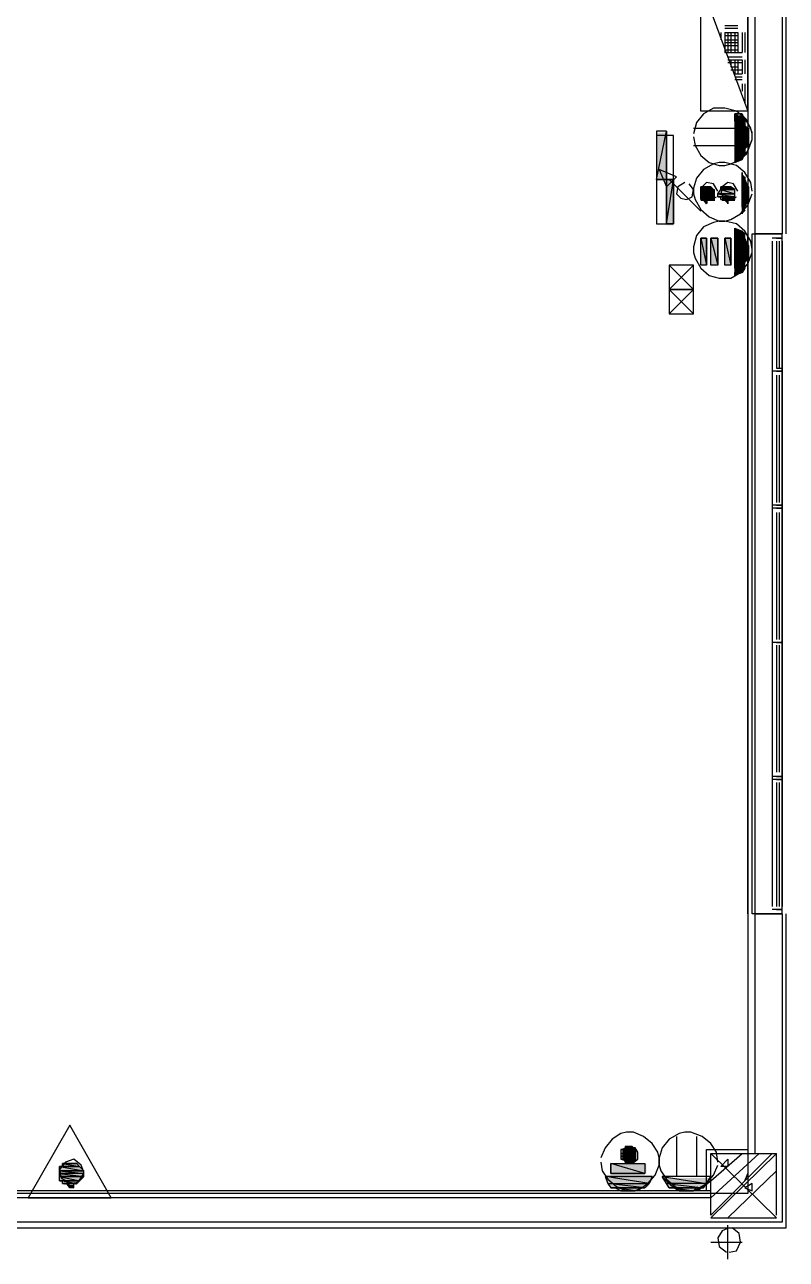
# Model space of a CAD drawing. Header units: millimetres. Extents: x 5 to 415, y 48 to 251.
# Drawn here: x 385.05 to 394.46, y 70.87 to 86.12 of the extents above; entities that cross this region are included whole.
import ezdxf

# ---------------------------------------------------------------- set-up
doc = ezdxf.new("R2010")
doc.units = ezdxf.units.MM
doc.layers.add('H', color=7, linetype='Continuous')
doc.layers.add('P', color=7, linetype='Continuous')

msp = doc.modelspace()

# ---------------------------------------------------------------- hatches: boundary and pattern name
at = {"layer": 'H', "linetype": 'Continuous'}
for points in [[(393.947, 84.931), (393.823, 85.002), (393.912, 85.002), (393.947, 84.931)], [(393.823, 84.931), (393.823, 85.002), (393.947, 84.931), (393.823, 84.931)], [(392.853, 84.208), (392.853, 84.79), (392.977, 84.79), (392.977, 84.208), (392.853, 84.208)], [(393.823, 84.878), (393.823, 84.931), (393.947, 84.931), (393.947, 84.878), (393.823, 84.878)], [(393.823, 84.843), (393.823, 84.878), (393.947, 84.878), (394, 84.843), (393.823, 84.843)], [(393.823, 84.755), (393.823, 84.843), (394, 84.843), (394, 84.755), (393.823, 84.755)], [(393.823, 84.702), (393.823, 84.755), (394, 84.755), (394, 84.702), (393.823, 84.702)], [(393.823, 84.631), (393.823, 84.702), (394, 84.702), (394, 84.631), (393.823, 84.631)], [(393.823, 84.578), (393.823, 84.631), (394, 84.631), (393.947, 84.578), (393.823, 84.578)], [(393.823, 84.543), (393.823, 84.578), (393.947, 84.578), (393.947, 84.543), (393.823, 84.543)], [(393.823, 84.455), (393.823, 84.543), (393.947, 84.543), (393.912, 84.455), (393.823, 84.455)], [(393.823, 84.42), (393.823, 84.455), (393.912, 84.455), (393.823, 84.42)], [(392.977, 83.644), (392.977, 84.208), (393.065, 84.208), (393.065, 83.644), (392.977, 83.644)], [(393.912, 84.243), (393.912, 84.279), (393.947, 84.243), (393.912, 84.243)], [(393.912, 84.208), (393.912, 84.243), (393.947, 84.243), (393.947, 84.208), (393.912, 84.208)], [(393.912, 84.12), (393.912, 84.208), (393.947, 84.208), (394, 84.12), (393.912, 84.12)], [(393.4, 84.085), (393.4, 84.12), (393.524, 84.12), (393.577, 84.085), (393.4, 84.085)], [(393.4, 84.032), (393.4, 84.085), (393.577, 84.085), (393.577, 84.032), (393.4, 84.032)], [(393.4, 83.996), (393.4, 84.032), (393.577, 84.032), (393.577, 83.996), (393.4, 83.996)], [(393.612, 84.032), (393.665, 84.085), (393.823, 84.085), (393.823, 84.032), (393.612, 84.032)], [(393.612, 83.996), (393.612, 84.032), (393.823, 84.032), (393.823, 83.996), (393.612, 83.996)], [(393.665, 84.085), (393.665, 84.12), (393.788, 84.12), (393.823, 84.085), (393.665, 84.085)], [(393.912, 84.085), (393.912, 84.12), (394, 84.12), (394, 84.085), (393.912, 84.085)], [(393.912, 83.996), (393.912, 84.085), (394, 84.085), (394, 83.996), (393.912, 83.996)], [(393.4, 83.943), (393.4, 83.996), (393.577, 83.996), (393.577, 83.943), (393.4, 83.943)], [(393.488, 83.908), (393.453, 83.943), (393.488, 83.943), (393.488, 83.908)], [(393.665, 83.943), (393.665, 83.996), (393.823, 83.996), (393.823, 83.943), (393.665, 83.943)], [(393.735, 83.908), (393.7, 83.943), (393.735, 83.943), (393.735, 83.908)], [(393.912, 83.943), (393.912, 83.996), (394, 83.996), (394, 83.943), (393.912, 83.943)], [(393.912, 83.873), (393.912, 83.943), (394, 83.943), (393.947, 83.873), (393.912, 83.873)], [(393.912, 83.785), (393.912, 83.873), (393.947, 83.82), (393.912, 83.785)], [(393.947, 83.82), (393.912, 83.873), (393.947, 83.873), (393.947, 83.82)], [(393.823, 83.573), (393.823, 83.608), (393.912, 83.573), (393.823, 83.573)], [(393.823, 83.52), (393.823, 83.573), (393.912, 83.573), (393.947, 83.52), (393.823, 83.52)], [(393.4, 83.15), (393.4, 83.485), (393.488, 83.485), (393.488, 83.15), (393.4, 83.15)], [(393.524, 83.15), (393.524, 83.485), (393.612, 83.485), (393.612, 83.15), (393.524, 83.15)], [(393.7, 83.15), (393.7, 83.485), (393.788, 83.485), (393.788, 83.15), (393.7, 83.15)], [(393.823, 83.485), (393.823, 83.52), (393.947, 83.52), (393.947, 83.485), (393.823, 83.485)], [(393.823, 83.397), (393.823, 83.485), (393.947, 83.485), (394, 83.397), (393.823, 83.397)], [(393.823, 83.361), (393.823, 83.397), (394, 83.397), (394, 83.361), (393.823, 83.361)], [(393.823, 83.273), (393.823, 83.361), (394, 83.361), (394, 83.273), (393.823, 83.273)], [(393.823, 83.22), (393.823, 83.273), (394, 83.273), (394, 83.22), (393.823, 83.22)], [(393.823, 83.185), (393.823, 83.22), (394, 83.22), (393.947, 83.185), (393.823, 83.185)], [(393.823, 83.097), (393.823, 83.185), (393.947, 83.185), (393.947, 83.097), (393.823, 83.097)], [(393.823, 83.026), (393.823, 83.097), (393.912, 83.062), (393.823, 83.026)], [(393.912, 83.062), (393.823, 83.097), (393.947, 83.097), (393.912, 83.062)], [(392.43, 72.178), (392.43, 72.231), (392.606, 72.231), (392.606, 72.178), (392.43, 72.178)], [(392.43, 72.143), (392.43, 72.178), (392.606, 72.178), (392.606, 72.143), (392.43, 72.143)], [(392.43, 72.09), (392.43, 72.143), (392.606, 72.143), (392.606, 72.09), (392.43, 72.09)], [(392.465, 72.231), (392.465, 72.267), (392.553, 72.267), (392.606, 72.231), (392.465, 72.231)], [(385.48, 71.967), (385.48, 72.002), (385.745, 72.002), (385.78, 71.967), (385.48, 71.967)], [(385.533, 72.002), (385.533, 72.055), (385.692, 72.055), (385.745, 72.002), (385.533, 72.002)], [(392.307, 71.931), (392.307, 72.055), (392.73, 72.055), (392.73, 71.931), (392.307, 71.931)], [(392.465, 72.055), (392.465, 72.09), (392.606, 72.09), (392.553, 72.055), (392.465, 72.055)], [(385.48, 71.931), (385.48, 71.967), (385.78, 71.967), (385.78, 71.931), (385.48, 71.931)], [(385.48, 71.878), (385.48, 71.931), (385.78, 71.931), (385.78, 71.878), (385.48, 71.878)], [(385.48, 71.843), (385.48, 71.878), (385.78, 71.878), (385.745, 71.843), (385.48, 71.843)], [(385.533, 71.79), (385.533, 71.843), (385.745, 71.843), (385.692, 71.79), (385.533, 71.79)], [(392.254, 71.79), (392.218, 71.878), (392.818, 71.878), (392.765, 71.79), (392.254, 71.79)], [(392.977, 71.79), (392.942, 71.878), (393.524, 71.878), (393.488, 71.79), (392.977, 71.79)], [(385.621, 71.755), (385.568, 71.79), (385.657, 71.79), (385.657, 71.755), (385.621, 71.755)], [(392.307, 71.755), (392.254, 71.79), (392.765, 71.79), (392.73, 71.755), (392.307, 71.755)], [(392.43, 71.72), (392.342, 71.755), (392.677, 71.755), (392.606, 71.72), (392.43, 71.72)], [(393.03, 71.755), (392.977, 71.79), (393.488, 71.79), (393.453, 71.755), (393.03, 71.755)], [(393.153, 71.72), (393.065, 71.755), (393.365, 71.755), (393.312, 71.72), (393.153, 71.72)]]:
    msp.add_hatch(color=256, dxfattribs=at).paths.add_polyline_path(points)

# ---------------------------------------------------------------- linework, layer by layer
at = {"layer": 'P'}
for points in [[(393.982, 109.485), (393.982, 71.684)], [(394.406, 101.477), (394.406, 83.538)], [(394.458, 83.538), (394.458, 101.477)], [(393.4, 85.055), (393.4, 86.625)], [(393.4, 86.625), (393.982, 85.055)], [(393.982, 86.66), (393.982, 83.538)], [(393.982, 85.055), (393.982, 86.625)], [(394.07, 86.66), (394.07, 83.538)], [(393.647, 86.025), (393.647, 85.937)], [(393.647, 86.025), (393.647, 85.937)], [(393.647, 86.025), (393.647, 85.937)], [(393.7, 86.113), (393.771, 86.113)], [(393.7, 86.113), (393.771, 86.113)], [(393.7, 86.113), (393.771, 86.113)], [(393.7, 86.078), (393.771, 86.078)], [(393.7, 86.078), (393.771, 86.078)], [(393.7, 86.078), (393.771, 86.078)], [(393.7, 86.078), (393.771, 86.078)], [(393.7, 86.025), (393.7, 85.937)], [(393.7, 86.025), (393.7, 85.937)], [(393.7, 86.025), (393.7, 85.937)], [(393.7, 86.025), (393.7, 85.937)], [(393.7, 86.025), (393.771, 86.025)], [(393.7, 86.025), (393.771, 86.025)], [(393.7, 86.025), (393.771, 86.025)], [(393.7, 86.025), (393.771, 86.025)], [(393.735, 86.025), (393.735, 85.937)], [(393.735, 86.025), (393.735, 85.937)], [(393.735, 86.025), (393.735, 85.937)], [(393.735, 86.025), (393.735, 85.937)], [(393.771, 86.113), (393.859, 86.113)], [(393.771, 86.113), (393.859, 86.113)], [(393.771, 86.113), (393.859, 86.113)], [(393.771, 86.078), (393.859, 86.078)], [(393.771, 86.078), (393.859, 86.078)], [(393.771, 86.078), (393.859, 86.078)], [(393.771, 86.078), (393.859, 86.078)], [(393.771, 86.025), (393.771, 85.937)], [(393.771, 86.025), (393.771, 85.937)], [(393.771, 86.025), (393.771, 85.937)], [(393.771, 86.025), (393.771, 85.937)], [(393.771, 86.025), (393.859, 86.025)], [(393.771, 86.025), (393.859, 86.025)], [(393.771, 86.025), (393.859, 86.025)], [(393.771, 86.025), (393.859, 86.025)], [(393.823, 86.025), (393.823, 85.937)], [(393.823, 86.025), (393.823, 85.937)], [(393.823, 86.025), (393.823, 85.937)], [(393.823, 86.025), (393.823, 85.937)], [(393.859, 86.025), (393.859, 85.937)], [(393.859, 86.025), (393.859, 85.937)], [(393.859, 86.025), (393.859, 85.937)], [(393.859, 86.025), (393.859, 85.937)], [(393.912, 86.025), (393.912, 85.937)], [(393.912, 86.025), (393.912, 85.937)], [(393.912, 86.025), (393.912, 85.937)], [(393.947, 86.025), (393.947, 85.937)], [(393.947, 86.025), (393.947, 85.937)], [(393.947, 86.025), (393.947, 85.937)], [(393.947, 86.025), (393.947, 85.937)], [(393.982, 86.025), (393.982, 85.937)], [(393.982, 86.025), (393.982, 85.937)], [(393.982, 86.025), (393.982, 85.937)], [(393.7, 85.99), (393.771, 85.99)], [(393.7, 85.99), (393.771, 85.99)], [(393.7, 85.99), (393.771, 85.99)], [(393.7, 85.99), (393.771, 85.99)], [(393.7, 85.937), (393.7, 85.866)], [(393.7, 85.937), (393.7, 85.866)], [(393.7, 85.937), (393.7, 85.866)], [(393.7, 85.937), (393.7, 85.866)], [(393.7, 85.937), (393.771, 85.937)], [(393.7, 85.937), (393.771, 85.937)], [(393.7, 85.937), (393.771, 85.937)], [(393.7, 85.937), (393.771, 85.937)], [(393.7, 85.901), (393.771, 85.901)], [(393.7, 85.901), (393.771, 85.901)], [(393.7, 85.901), (393.771, 85.901)], [(393.7, 85.901), (393.771, 85.901)], [(393.7, 85.866), (393.7, 85.778)], [(393.7, 85.866), (393.771, 85.866)], [(393.7, 85.866), (393.771, 85.866)], [(393.7, 85.866), (393.771, 85.866)], [(393.7, 85.866), (393.771, 85.866)], [(393.735, 85.937), (393.735, 85.866)], [(393.735, 85.937), (393.735, 85.866)], [(393.735, 85.937), (393.735, 85.866)], [(393.735, 85.937), (393.735, 85.866)], [(393.735, 85.866), (393.735, 85.778)], [(393.735, 85.866), (393.735, 85.778)], [(393.735, 85.866), (393.735, 85.778)], [(393.735, 85.866), (393.735, 85.778)], [(393.771, 85.99), (393.859, 85.99)], [(393.771, 85.99), (393.859, 85.99)], [(393.771, 85.99), (393.859, 85.99)], [(393.771, 85.99), (393.859, 85.99)], [(393.771, 85.937), (393.771, 85.866)], [(393.771, 85.937), (393.771, 85.866)], [(393.771, 85.937), (393.771, 85.866)], [(393.771, 85.937), (393.771, 85.866)], [(393.771, 85.937), (393.859, 85.937)], [(393.771, 85.937), (393.859, 85.937)], [(393.771, 85.937), (393.859, 85.937)], [(393.771, 85.937), (393.859, 85.937)], [(393.771, 85.901), (393.859, 85.901)], [(393.771, 85.901), (393.859, 85.901)], [(393.771, 85.901), (393.859, 85.901)], [(393.771, 85.901), (393.859, 85.901)], [(393.771, 85.866), (393.771, 85.778)], [(393.771, 85.866), (393.771, 85.778)], [(393.771, 85.866), (393.771, 85.778)], [(393.771, 85.866), (393.771, 85.778)], [(393.771, 85.866), (393.859, 85.866)], [(393.771, 85.866), (393.859, 85.866)], [(393.771, 85.866), (393.859, 85.866)], [(393.771, 85.866), (393.859, 85.866)], [(393.823, 85.937), (393.823, 85.866)], [(393.823, 85.937), (393.823, 85.866)], [(393.823, 85.937), (393.823, 85.866)], [(393.823, 85.937), (393.823, 85.866)], [(393.823, 85.866), (393.823, 85.778)], [(393.823, 85.866), (393.823, 85.778)], [(393.823, 85.866), (393.823, 85.778)], [(393.823, 85.866), (393.823, 85.778)], [(393.859, 85.937), (393.859, 85.866)], [(393.859, 85.937), (393.859, 85.866)], [(393.859, 85.937), (393.859, 85.866)], [(393.859, 85.937), (393.859, 85.866)], [(393.859, 85.866), (393.859, 85.778)], [(393.859, 85.866), (393.859, 85.778)], [(393.859, 85.866), (393.859, 85.778)], [(393.859, 85.866), (393.859, 85.778)], [(393.912, 85.937), (393.912, 85.866)], [(393.912, 85.937), (393.912, 85.866)], [(393.912, 85.937), (393.912, 85.866)], [(393.912, 85.866), (393.912, 85.778)], [(393.912, 85.866), (393.912, 85.778)], [(393.912, 85.866), (393.912, 85.778)], [(393.947, 85.937), (393.947, 85.866)], [(393.947, 85.937), (393.947, 85.866)], [(393.947, 85.937), (393.947, 85.866)], [(393.947, 85.937), (393.947, 85.866)], [(393.947, 85.866), (393.947, 85.778)], [(393.947, 85.866), (393.947, 85.778)], [(393.947, 85.866), (393.947, 85.778)], [(393.947, 85.866), (393.947, 85.778)], [(393.982, 85.937), (393.982, 85.866)], [(393.982, 85.937), (393.982, 85.866)], [(393.982, 85.937), (393.982, 85.866)], [(393.982, 85.866), (393.982, 85.778)], [(393.982, 85.866), (393.982, 85.778)], [(393.982, 85.866), (393.982, 85.778)], [(393.7, 85.813), (393.771, 85.813)], [(393.7, 85.813), (393.771, 85.813)], [(393.7, 85.813), (393.771, 85.813)], [(393.7, 85.813), (393.771, 85.813)], [(393.7, 85.778), (393.771, 85.778)], [(393.7, 85.778), (393.771, 85.778)], [(393.735, 85.778), (393.823, 85.778)], [(393.735, 85.725), (393.823, 85.725)], [(393.735, 85.725), (393.823, 85.725)], [(393.735, 85.725), (393.823, 85.725)], [(393.735, 85.725), (393.823, 85.725)], [(393.771, 85.813), (393.859, 85.813)], [(393.771, 85.813), (393.859, 85.813)], [(393.771, 85.813), (393.859, 85.813)], [(393.771, 85.813), (393.859, 85.813)], [(393.771, 85.778), (393.859, 85.778)], [(393.771, 85.778), (393.859, 85.778)], [(393.823, 85.778), (393.912, 85.778)], [(393.823, 85.725), (393.912, 85.725)], [(393.823, 85.725), (393.912, 85.725)], [(393.823, 85.725), (393.912, 85.725)], [(393.823, 85.725), (393.912, 85.725)], [(393.735, 85.69), (393.823, 85.69)], [(393.735, 85.69), (393.823, 85.69)], [(393.735, 85.69), (393.823, 85.69)], [(393.735, 85.69), (393.823, 85.69)], [(393.735, 85.654), (393.823, 85.654)], [(393.771, 85.69), (393.771, 85.602)], [(393.771, 85.69), (393.771, 85.602)], [(393.771, 85.69), (393.771, 85.602)], [(393.771, 85.654), (393.859, 85.654)], [(393.771, 85.654), (393.859, 85.654)], [(393.771, 85.654), (393.859, 85.654)], [(393.771, 85.602), (393.859, 85.602)], [(393.771, 85.602), (393.859, 85.602)], [(393.771, 85.602), (393.859, 85.602)], [(393.771, 85.602), (393.859, 85.602)], [(393.771, 85.566), (393.859, 85.566)], [(393.771, 85.566), (393.859, 85.566)], [(393.823, 85.69), (393.823, 85.602)], [(393.823, 85.69), (393.823, 85.602)], [(393.823, 85.69), (393.823, 85.602)], [(393.823, 85.69), (393.823, 85.602)], [(393.823, 85.69), (393.912, 85.69)], [(393.823, 85.69), (393.912, 85.69)], [(393.823, 85.69), (393.912, 85.69)], [(393.823, 85.69), (393.912, 85.69)], [(393.823, 85.654), (393.912, 85.654)], [(393.823, 85.602), (393.823, 85.513)], [(393.823, 85.602), (393.823, 85.513)], [(393.823, 85.602), (393.823, 85.513)], [(393.823, 85.602), (393.823, 85.513)], [(393.823, 85.566), (393.912, 85.566)], [(393.823, 85.566), (393.912, 85.566)], [(393.859, 85.69), (393.859, 85.602)], [(393.859, 85.69), (393.859, 85.602)], [(393.859, 85.69), (393.859, 85.602)], [(393.859, 85.69), (393.859, 85.602)], [(393.859, 85.602), (393.859, 85.513)], [(393.859, 85.602), (393.859, 85.513)], [(393.859, 85.602), (393.859, 85.513)], [(393.859, 85.602), (393.859, 85.513)], [(393.912, 85.69), (393.912, 85.602)], [(393.912, 85.69), (393.912, 85.602)], [(393.912, 85.69), (393.912, 85.602)], [(393.912, 85.602), (393.912, 85.513)], [(393.912, 85.602), (393.912, 85.513)], [(393.912, 85.602), (393.912, 85.513)], [(393.947, 85.69), (393.947, 85.602)], [(393.947, 85.69), (393.947, 85.602)], [(393.947, 85.69), (393.947, 85.602)], [(393.947, 85.69), (393.947, 85.602)], [(393.947, 85.602), (393.947, 85.513)], [(393.947, 85.602), (393.947, 85.513)], [(393.947, 85.602), (393.947, 85.513)], [(393.947, 85.602), (393.947, 85.513)], [(393.982, 85.69), (393.982, 85.602)], [(393.982, 85.69), (393.982, 85.602)], [(393.982, 85.69), (393.982, 85.602)], [(393.982, 85.602), (393.982, 85.513)], [(393.982, 85.602), (393.982, 85.513)], [(393.982, 85.602), (393.982, 85.513)], [(393.823, 85.513), (393.912, 85.513)], [(393.823, 85.513), (393.912, 85.513)], [(393.823, 85.513), (393.912, 85.513)], [(393.823, 85.513), (393.912, 85.513)], [(393.823, 85.478), (393.912, 85.478)], [(393.823, 85.478), (393.912, 85.478)], [(393.823, 85.478), (393.912, 85.478)], [(393.823, 85.443), (393.912, 85.443)], [(393.912, 85.39), (393.912, 85.302)], [(393.912, 85.39), (393.912, 85.302)], [(393.912, 85.39), (393.912, 85.302)], [(393.947, 85.39), (393.947, 85.302)], [(393.947, 85.39), (393.947, 85.302)], [(393.947, 85.39), (393.947, 85.302)], [(393.947, 85.39), (393.947, 85.302)], [(393.947, 85.302), (393.947, 85.231)], [(393.947, 85.302), (393.947, 85.231)], [(393.947, 85.302), (393.947, 85.231)], [(393.947, 85.302), (393.947, 85.231)], [(393.982, 85.39), (393.982, 85.302)], [(393.982, 85.39), (393.982, 85.302)], [(393.982, 85.39), (393.982, 85.302)], [(393.982, 85.302), (393.982, 85.231)], [(393.982, 85.302), (393.982, 85.231)], [(393.982, 85.302), (393.982, 85.231)], [(393.559, 85.09), (393.435, 85.019)], [(393.559, 85.09), (393.435, 85.019)], [(393.629, 85.09), (393.559, 85.09)], [(393.629, 85.09), (393.559, 85.09)], [(393.7, 85.09), (393.629, 85.09)], [(393.7, 85.09), (393.629, 85.09)], [(393.841, 85.055), (393.7, 85.09)], [(393.841, 85.055), (393.7, 85.09)], [(393.947, 85.231), (393.947, 85.143)], [(393.982, 85.231), (393.982, 85.143)], [(393.982, 85.231), (393.982, 85.143)], [(393.982, 85.231), (393.982, 85.143)], [(393.435, 85.019), (393.347, 84.914)], [(393.435, 85.019), (393.347, 84.914)], [(393.982, 85.055), (393.4, 85.055)], [(393.823, 85.019), (393.912, 85.019)], [(393.912, 85.019), (393.823, 85.019)], [(393.823, 85.019), (393.912, 85.019)], [(393.947, 84.931), (393.823, 85.019)], [(393.823, 84.931), (393.823, 85.019)], [(393.823, 85.019), (393.947, 84.931)], [(393.823, 85.019), (393.823, 84.42)], [(393.947, 84.967), (393.841, 85.055)], [(393.947, 84.967), (393.841, 85.055)], [(393.965, 84.949), (393.894, 85.019)], [(393.912, 85.019), (393.947, 84.931)], [(394.018, 84.843), (393.947, 84.967)], [(394.018, 84.843), (393.947, 84.967)], [(394, 84.878), (393.965, 84.949)], [(392.853, 84.808), (392.853, 84.208)], [(392.853, 84.208), (392.977, 84.808)], [(392.977, 84.808), (392.853, 84.808)], [(392.853, 84.208), (392.977, 84.808)], [(392.977, 84.808), (392.977, 84.208)], [(393.347, 84.914), (393.312, 84.773)], [(393.347, 84.914), (393.312, 84.773)], [(393.312, 84.843), (393.823, 84.843)], [(393.947, 84.878), (393.823, 84.931)], [(393.823, 84.931), (393.823, 84.878)], [(393.947, 84.878), (393.823, 84.931)], [(393.823, 84.931), (393.947, 84.931)], [(393.947, 84.931), (393.823, 84.931)], [(393.982, 84.843), (393.823, 84.878)], [(393.823, 84.878), (393.823, 84.843)], [(393.982, 84.843), (393.823, 84.878)], [(393.823, 84.878), (393.947, 84.878)], [(393.823, 84.878), (393.947, 84.878)], [(393.982, 84.755), (393.823, 84.843)], [(393.823, 84.843), (393.823, 84.755)], [(393.982, 84.755), (393.823, 84.843)], [(393.823, 84.843), (393.982, 84.843)], [(393.823, 84.843), (393.982, 84.843)], [(393.947, 84.931), (393.947, 84.878)], [(393.947, 84.878), (393.982, 84.843)], [(393.982, 84.843), (393.982, 84.755)], [(394.035, 84.79), (394, 84.878)], [(394.035, 84.773), (394.018, 84.843)], [(394.035, 84.773), (394.018, 84.843)], [(394.035, 84.702), (394.035, 84.79)], [(392.853, 84.755), (392.853, 83.661)], [(393.065, 84.755), (392.853, 84.755)], [(392.977, 83.661), (392.977, 84.755)], [(393.065, 83.661), (393.065, 84.755)], [(393.312, 84.737), (393.33, 84.631)], [(393.312, 84.737), (393.33, 84.631)], [(393.982, 84.72), (393.823, 84.755)], [(393.823, 84.755), (393.823, 84.72)], [(393.982, 84.72), (393.823, 84.755)], [(393.823, 84.755), (393.982, 84.755)], [(393.823, 84.755), (393.982, 84.755)], [(393.982, 84.631), (393.823, 84.72)], [(393.823, 84.72), (393.823, 84.631)], [(393.982, 84.631), (393.823, 84.72)], [(393.823, 84.72), (393.982, 84.72)], [(393.823, 84.72), (393.982, 84.72)], [(393.982, 84.755), (393.982, 84.72)], [(393.982, 84.72), (393.982, 84.631)], [(393.982, 84.561), (394.035, 84.702)], [(393.982, 84.561), (394.035, 84.702)], [(394, 84.614), (394.035, 84.702)], [(394.035, 84.702), (394.035, 84.773)], [(394.035, 84.702), (394.035, 84.773)], [(393.312, 84.631), (393.823, 84.631)], [(393.33, 84.631), (393.4, 84.508)], [(393.33, 84.631), (393.4, 84.508)], [(393.4, 84.508), (393.506, 84.42)], [(393.4, 84.508), (393.506, 84.42)], [(393.947, 84.596), (393.823, 84.631)], [(393.823, 84.631), (393.823, 84.596)], [(393.947, 84.596), (393.823, 84.631)], [(393.823, 84.631), (393.982, 84.631)], [(393.823, 84.631), (393.982, 84.631)], [(393.947, 84.543), (393.823, 84.596)], [(393.823, 84.596), (393.823, 84.543)], [(393.947, 84.543), (393.823, 84.596)], [(393.823, 84.596), (393.947, 84.596)], [(393.823, 84.596), (393.947, 84.596)], [(393.912, 84.455), (393.823, 84.543)], [(393.823, 84.543), (393.823, 84.455)], [(393.912, 84.455), (393.823, 84.543)], [(393.823, 84.543), (393.947, 84.543)], [(393.823, 84.543), (393.947, 84.543)], [(393.859, 84.437), (393.965, 84.526)], [(393.894, 84.455), (393.982, 84.561)], [(393.894, 84.455), (393.982, 84.561)], [(393.947, 84.543), (393.912, 84.455)], [(393.982, 84.631), (393.947, 84.596)], [(393.947, 84.596), (393.947, 84.543)], [(393.965, 84.526), (394, 84.614)], [(392.889, 84.332), (392.977, 84.12)], [(393.1, 84.243), (392.889, 84.332)], [(393.435, 84.332), (393.347, 84.226)], [(393.559, 84.402), (393.435, 84.332)], [(393.506, 84.42), (393.629, 84.384)], [(393.506, 84.42), (393.629, 84.384)], [(393.629, 84.42), (393.559, 84.402)], [(393.7, 84.42), (393.629, 84.42)], [(393.629, 84.384), (393.7, 84.384)], [(393.629, 84.384), (393.7, 84.384)], [(393.841, 84.384), (393.7, 84.42)], [(393.7, 84.384), (393.771, 84.402)], [(393.7, 84.384), (393.771, 84.402)], [(393.771, 84.402), (393.894, 84.455)], [(393.771, 84.402), (393.894, 84.455)], [(393.823, 84.42), (393.912, 84.455)], [(393.912, 84.455), (393.823, 84.42)], [(393.823, 84.455), (393.912, 84.455)], [(393.947, 84.296), (393.841, 84.384)], [(392.977, 84.208), (392.853, 84.208)], [(392.853, 84.208), (393.065, 84.208)], [(392.977, 84.12), (393.1, 84.243)], [(392.977, 84.208), (392.977, 83.661)], [(392.977, 83.661), (393.065, 84.208)], [(393.065, 84.208), (392.977, 84.208)], [(392.977, 83.661), (393.065, 84.208)], [(393.012, 84.208), (393.4, 83.82)], [(393.065, 84.208), (393.065, 83.661)], [(393.347, 84.226), (393.312, 84.102)], [(393.912, 84.296), (393.912, 84.243)], [(393.912, 84.243), (393.912, 84.296)], [(393.912, 84.296), (393.912, 83.785)], [(393.912, 84.243), (393.912, 84.208)], [(393.912, 84.208), (393.912, 84.243)], [(393.912, 84.208), (393.982, 84.12)], [(393.912, 84.12), (393.912, 84.208)], [(394.018, 84.173), (393.947, 84.296)], [(393.947, 84.243), (393.947, 84.208)], [(393.947, 84.208), (393.947, 84.243)], [(393.947, 84.208), (393.982, 84.12)], [(393.982, 84.12), (393.947, 84.208)], [(393.118, 84.12), (393.1, 84.032)], [(393.1, 84.032), (393.153, 83.979)], [(393.206, 84.173), (393.118, 84.12)], [(393.312, 84.085), (393.259, 84.155)], [(393.294, 83.996), (393.312, 84.085)], [(393.312, 84.102), (393.312, 84.032)], [(393.312, 84.032), (393.33, 83.961)], [(393.4, 84.12), (393.524, 84.12)], [(393.435, 84.12), (393.4, 84.12)], [(393.524, 84.12), (393.4, 84.12)], [(393.4, 84.12), (393.559, 84.085)], [(393.4, 84.12), (393.559, 84.085)], [(393.4, 84.085), (393.4, 84.12)], [(393.418, 84.12), (393.4, 84.032)], [(393.559, 84.085), (393.4, 84.085)], [(393.559, 84.085), (393.4, 84.085)], [(393.4, 84.085), (393.559, 84.085)], [(393.4, 84.085), (393.559, 84.085)], [(393.559, 84.085), (393.4, 84.085)], [(393.559, 84.085), (393.4, 84.085)], [(393.4, 84.085), (393.559, 84.032)], [(393.4, 84.085), (393.559, 84.032)], [(393.4, 84.032), (393.4, 84.085)], [(393.559, 84.032), (393.4, 84.032)], [(393.559, 84.032), (393.4, 84.032)], [(393.4, 84.032), (393.559, 84.032)], [(393.4, 84.032), (393.559, 84.032)], [(393.559, 84.032), (393.4, 84.032)], [(393.559, 84.032), (393.4, 84.032)], [(393.4, 84.032), (393.559, 84.032)], [(393.559, 84.032), (393.4, 84.032)], [(393.4, 84.032), (393.559, 84.032)], [(393.559, 84.032), (393.4, 84.032)], [(393.4, 84.032), (393.559, 83.996)], [(393.4, 84.032), (393.559, 83.996)], [(393.4, 83.996), (393.4, 84.032)], [(393.4, 84.032), (393.435, 83.979)], [(393.471, 84.173), (393.418, 84.12)], [(393.471, 84.12), (393.435, 84.12)], [(393.435, 84.12), (393.471, 84.12)], [(393.524, 84.12), (393.435, 84.12)], [(393.524, 84.12), (393.435, 84.12)], [(393.435, 84.12), (393.524, 84.12)], [(393.435, 84.12), (393.524, 84.12)], [(393.524, 84.12), (393.435, 84.12)], [(393.524, 84.12), (393.435, 84.12)], [(393.435, 84.12), (393.524, 84.12)], [(393.524, 84.12), (393.435, 84.12)], [(393.435, 84.12), (393.471, 84.12)], [(393.435, 84.12), (393.524, 84.12)], [(393.524, 84.12), (393.435, 84.12)], [(393.559, 84.155), (393.471, 84.173)], [(393.471, 84.12), (393.524, 84.12)], [(393.524, 84.12), (393.524, 84.12)], [(393.524, 84.12), (393.524, 84.12)], [(393.524, 84.12), (393.524, 84.12)], [(393.559, 84.085), (393.524, 84.12)], [(393.612, 84.067), (393.559, 84.155)], [(393.559, 84.085), (393.559, 84.085)], [(393.559, 84.085), (393.559, 84.085)], [(393.559, 84.032), (393.559, 84.085)], [(393.559, 84.032), (393.559, 84.032)], [(393.559, 84.032), (393.559, 84.032)], [(393.559, 84.032), (393.559, 84.032)], [(393.559, 83.996), (393.559, 84.032)], [(393.612, 84.032), (393.647, 84.085)], [(393.823, 84.032), (393.612, 84.032)], [(393.823, 84.032), (393.612, 84.032)], [(393.612, 84.032), (393.823, 84.032)], [(393.612, 84.032), (393.823, 84.032)], [(393.823, 84.032), (393.612, 84.032)], [(393.823, 84.032), (393.612, 84.032)], [(393.612, 84.032), (393.823, 84.032)], [(393.823, 84.032), (393.612, 84.032)], [(393.612, 84.032), (393.823, 84.032)], [(393.823, 84.032), (393.612, 84.032)], [(393.612, 84.032), (393.823, 83.996)], [(393.612, 84.032), (393.823, 83.996)], [(393.612, 83.996), (393.612, 84.032)], [(393.771, 84.12), (393.647, 84.12)], [(393.647, 84.12), (393.7, 84.12)], [(393.771, 84.12), (393.647, 84.12)], [(393.647, 84.12), (393.771, 84.12)], [(393.647, 84.12), (393.771, 84.12)], [(393.771, 84.12), (393.647, 84.12)], [(393.771, 84.12), (393.647, 84.12)], [(393.647, 84.12), (393.823, 84.085)], [(393.647, 84.12), (393.823, 84.085)], [(393.647, 84.085), (393.647, 84.12)], [(393.665, 84.12), (393.647, 84.032)], [(393.823, 84.085), (393.647, 84.085)], [(393.823, 84.085), (393.647, 84.085)], [(393.647, 84.085), (393.823, 84.085)], [(393.647, 84.085), (393.823, 84.085)], [(393.823, 84.085), (393.647, 84.085)], [(393.823, 84.085), (393.647, 84.085)], [(393.647, 84.085), (393.823, 84.032)], [(393.647, 84.085), (393.823, 84.032)], [(393.647, 84.032), (393.7, 83.979)], [(393.735, 84.173), (393.665, 84.12)], [(393.7, 84.12), (393.735, 84.12)], [(393.735, 84.12), (393.7, 84.12)], [(393.7, 84.12), (393.735, 84.12)], [(393.735, 84.12), (393.7, 84.12)], [(393.735, 84.12), (393.7, 84.12)], [(393.7, 84.12), (393.735, 84.12)], [(393.7, 84.12), (393.771, 84.12)], [(393.806, 84.155), (393.735, 84.173)], [(393.735, 84.12), (393.771, 84.12)], [(393.771, 84.12), (393.735, 84.12)], [(393.771, 84.12), (393.771, 84.12)], [(393.771, 84.12), (393.771, 84.12)], [(393.823, 84.085), (393.771, 84.12)], [(393.859, 84.067), (393.806, 84.155)], [(393.823, 84.085), (393.823, 84.085)], [(393.823, 84.085), (393.823, 84.085)], [(393.823, 84.032), (393.823, 84.085)], [(393.823, 84.032), (393.823, 84.032)], [(393.823, 84.032), (393.823, 84.032)], [(393.823, 84.032), (393.823, 84.032)], [(393.823, 83.996), (393.823, 84.032)], [(393.982, 84.12), (393.912, 84.12)], [(393.982, 84.12), (393.912, 84.12)], [(393.912, 84.12), (393.982, 84.085)], [(393.912, 84.12), (393.982, 84.085)], [(393.912, 84.085), (393.912, 84.12)], [(393.982, 84.085), (393.912, 84.085)], [(393.982, 84.085), (393.912, 84.085)], [(393.912, 84.085), (393.982, 83.996)], [(393.912, 84.085), (393.982, 83.996)], [(393.912, 83.996), (393.912, 84.085)], [(393.982, 84.085), (393.982, 84.12)], [(393.982, 83.996), (393.982, 84.085)], [(393.982, 83.891), (394.035, 84.032)], [(394.035, 84.067), (394.018, 84.173)], [(393.153, 83.979), (393.224, 83.961)], [(393.224, 83.961), (393.294, 83.996)], [(393.33, 83.961), (393.4, 83.838)], [(393.559, 83.996), (393.4, 83.996)], [(393.559, 83.996), (393.4, 83.996)], [(393.4, 83.996), (393.559, 83.996)], [(393.4, 83.996), (393.559, 83.996)], [(393.559, 83.996), (393.4, 83.996)], [(393.559, 83.996), (393.4, 83.996)], [(393.4, 83.996), (393.559, 83.961)], [(393.4, 83.996), (393.559, 83.961)], [(393.4, 83.961), (393.4, 83.996)], [(393.559, 83.961), (393.4, 83.961)], [(393.524, 83.961), (393.4, 83.961)], [(393.4, 83.961), (393.524, 83.961)], [(393.524, 83.961), (393.4, 83.961)], [(393.4, 83.961), (393.559, 83.961)], [(393.524, 83.961), (393.4, 83.961)], [(393.4, 83.961), (393.524, 83.961)], [(393.4, 83.961), (393.524, 83.961)], [(393.435, 83.961), (393.4, 83.961)], [(393.435, 83.979), (393.524, 83.961)], [(393.524, 83.961), (393.435, 83.961)], [(393.524, 83.961), (393.435, 83.961)], [(393.435, 83.961), (393.524, 83.961)], [(393.435, 83.961), (393.524, 83.961)], [(393.524, 83.961), (393.435, 83.961)], [(393.524, 83.961), (393.435, 83.961)], [(393.435, 83.961), (393.524, 83.961)], [(393.435, 83.961), (393.471, 83.908)], [(393.471, 83.908), (393.435, 83.961)], [(393.471, 83.961), (393.471, 83.961)], [(393.471, 83.961), (393.471, 83.961)], [(393.524, 83.961), (393.594, 83.996)], [(393.559, 83.961), (393.524, 83.961)], [(393.524, 83.961), (393.524, 83.961)], [(393.524, 83.961), (393.524, 83.961)], [(393.524, 83.961), (393.524, 83.961)], [(393.559, 83.996), (393.559, 83.996)], [(393.559, 83.996), (393.559, 83.996)], [(393.559, 83.961), (393.559, 83.996)], [(393.823, 83.996), (393.612, 83.996)], [(393.823, 83.996), (393.612, 83.996)], [(393.612, 83.996), (393.647, 83.996)], [(393.612, 83.996), (393.823, 83.996)], [(393.823, 83.996), (393.612, 83.996)], [(393.647, 83.996), (393.823, 83.996)], [(393.823, 83.996), (393.647, 83.996)], [(393.647, 83.996), (393.823, 83.961)], [(393.647, 83.996), (393.823, 83.961)], [(393.647, 83.961), (393.647, 83.996)], [(393.823, 83.961), (393.647, 83.961)], [(393.771, 83.961), (393.647, 83.961)], [(393.647, 83.961), (393.771, 83.961)], [(393.647, 83.961), (393.771, 83.961)], [(393.771, 83.961), (393.647, 83.961)], [(393.771, 83.961), (393.647, 83.961)], [(393.647, 83.961), (393.771, 83.961)], [(393.771, 83.961), (393.647, 83.961)], [(393.647, 83.961), (393.823, 83.961)], [(393.771, 83.961), (393.647, 83.961)], [(393.647, 83.961), (393.735, 83.961)], [(393.647, 83.961), (393.735, 83.961)], [(393.7, 83.961), (393.647, 83.961)], [(393.7, 83.979), (393.771, 83.961)], [(393.735, 83.961), (393.7, 83.961)], [(393.7, 83.961), (393.735, 83.961)], [(393.735, 83.961), (393.7, 83.961)], [(393.735, 83.961), (393.7, 83.961)], [(393.7, 83.961), (393.735, 83.961)], [(393.735, 83.961), (393.771, 83.961)], [(393.735, 83.961), (393.735, 83.908)], [(393.735, 83.908), (393.735, 83.961)], [(393.771, 83.961), (393.841, 83.996)], [(393.771, 83.961), (393.771, 83.961)], [(393.771, 83.961), (393.771, 83.961)], [(393.823, 83.961), (393.771, 83.961)], [(393.823, 83.996), (393.823, 83.996)], [(393.823, 83.961), (393.823, 83.996)], [(393.894, 83.785), (393.982, 83.891)], [(393.982, 83.996), (393.912, 83.996)], [(393.982, 83.996), (393.912, 83.996)], [(393.912, 83.996), (393.982, 83.961)], [(393.912, 83.996), (393.982, 83.961)], [(393.912, 83.961), (393.912, 83.996)], [(393.982, 83.961), (393.912, 83.961)], [(393.982, 83.961), (393.912, 83.961)], [(393.912, 83.961), (393.947, 83.873)], [(393.912, 83.961), (393.947, 83.873)], [(393.912, 83.873), (393.912, 83.961)], [(393.947, 83.873), (393.912, 83.873)], [(393.912, 83.873), (393.947, 83.82)], [(393.947, 83.82), (393.912, 83.873)], [(393.912, 83.873), (393.947, 83.82)], [(393.947, 83.82), (393.912, 83.873)], [(393.947, 83.873), (393.982, 83.961)], [(393.982, 83.961), (393.982, 83.996)], [(393.4, 83.838), (393.506, 83.749)], [(393.506, 83.749), (393.629, 83.697)], [(393.771, 83.714), (393.894, 83.785)], [(393.912, 83.82), (393.912, 83.785)], [(393.912, 83.785), (393.912, 83.82)], [(392.853, 83.661), (393.065, 83.661)], [(393.065, 83.661), (392.977, 83.661)], [(393.435, 83.626), (393.347, 83.52)], [(393.559, 83.679), (393.435, 83.626)], [(393.629, 83.697), (393.559, 83.679)], [(393.7, 83.697), (393.629, 83.697)], [(393.629, 83.697), (393.7, 83.697)], [(393.7, 83.697), (393.771, 83.714)], [(393.841, 83.661), (393.7, 83.697)], [(393.823, 83.608), (393.912, 83.573)], [(393.823, 83.573), (393.823, 83.608)], [(393.823, 83.608), (393.823, 83.026)], [(393.912, 83.573), (393.823, 83.573)], [(393.912, 83.573), (393.823, 83.573)], [(393.823, 83.573), (393.947, 83.538)], [(393.823, 83.573), (393.947, 83.538)], [(393.823, 83.538), (393.823, 83.573)], [(393.947, 83.573), (393.841, 83.661)], [(393.947, 83.538), (393.912, 83.573)], [(394.018, 83.45), (393.947, 83.573)], [(393.347, 83.52), (393.312, 83.379)], [(393.471, 83.485), (393.4, 83.485)], [(393.4, 83.485), (393.471, 83.15)], [(393.4, 83.485), (393.471, 83.15)], [(393.4, 83.15), (393.4, 83.485)], [(393.4, 83.15), (393.4, 83.485)], [(393.4, 83.485), (393.471, 83.485)], [(393.471, 83.15), (393.471, 83.485)], [(393.471, 83.485), (393.471, 83.15)], [(393.612, 83.485), (393.524, 83.485)], [(393.524, 83.485), (393.612, 83.15)], [(393.524, 83.485), (393.612, 83.15)], [(393.524, 83.15), (393.524, 83.485)], [(393.524, 83.15), (393.524, 83.485)], [(393.524, 83.485), (393.612, 83.485)], [(393.612, 83.15), (393.612, 83.485)], [(393.612, 83.485), (393.612, 83.15)], [(393.771, 83.485), (393.7, 83.485)], [(393.7, 83.485), (393.771, 83.15)], [(393.7, 83.485), (393.771, 83.15)], [(393.7, 83.15), (393.7, 83.485)], [(393.7, 83.15), (393.7, 83.485)], [(393.7, 83.485), (393.771, 83.485)], [(393.771, 83.15), (393.771, 83.485)], [(393.771, 83.485), (393.771, 83.15)], [(393.947, 83.538), (393.823, 83.538)], [(393.947, 83.538), (393.823, 83.538)], [(393.823, 83.538), (393.947, 83.485)], [(393.823, 83.538), (393.947, 83.485)], [(393.823, 83.485), (393.823, 83.538)], [(393.947, 83.485), (393.823, 83.485)], [(393.947, 83.485), (393.823, 83.485)], [(393.823, 83.485), (393.982, 83.397)], [(393.823, 83.485), (393.982, 83.397)], [(393.823, 83.397), (393.823, 83.485)], [(393.947, 83.485), (393.947, 83.538)], [(393.982, 83.397), (393.947, 83.485)], [(393.982, 75.142), (393.982, 83.538)], [(394.035, 83.344), (394.018, 83.45)], [(394.035, 75.142), (394.035, 83.538)], [(394.035, 83.538), (394.406, 83.538)], [(394.406, 83.538), (394.07, 83.538)], [(394.07, 83.538), (394.07, 75.142)], [(394.406, 83.485), (394.282, 83.485)], [(394.406, 83.485), (394.282, 83.485)], [(394.282, 83.45), (394.282, 75.23)], [(394.335, 83.485), (394.406, 83.485)], [(394.335, 83.45), (394.335, 81.88)], [(394.335, 83.45), (394.335, 81.88)], [(394.335, 83.45), (394.335, 81.88)], [(394.335, 83.45), (394.335, 81.88)], [(394.37, 83.45), (394.37, 81.88)], [(394.37, 83.45), (394.37, 81.88)], [(394.406, 75.142), (394.406, 83.538)], [(394.406, 83.45), (394.406, 75.23)], [(393.312, 83.379), (393.312, 83.308)], [(393.312, 83.308), (393.33, 83.238)], [(393.982, 83.397), (393.823, 83.397)], [(393.982, 83.397), (393.823, 83.397)], [(393.823, 83.397), (393.982, 83.361)], [(393.823, 83.397), (393.982, 83.361)], [(393.823, 83.361), (393.823, 83.397)], [(393.982, 83.361), (393.823, 83.361)], [(393.982, 83.361), (393.823, 83.361)], [(393.823, 83.361), (393.982, 83.273)], [(393.823, 83.361), (393.982, 83.273)], [(393.823, 83.273), (393.823, 83.361)], [(393.982, 83.273), (393.823, 83.273)], [(393.982, 83.273), (393.823, 83.273)], [(393.823, 83.273), (393.982, 83.238)], [(393.823, 83.273), (393.982, 83.238)], [(393.823, 83.238), (393.823, 83.273)], [(393.982, 83.361), (393.982, 83.397)], [(393.982, 83.273), (393.982, 83.361)], [(393.982, 83.167), (394.035, 83.308)], [(393.982, 83.238), (393.982, 83.273)], [(393.312, 83.15), (393.012, 83.15)], [(393.012, 83.15), (393.012, 82.85)], [(393.012, 83.15), (393.312, 82.85)], [(393.312, 83.15), (393.012, 82.85)], [(393.312, 82.85), (393.312, 83.15)], [(393.33, 83.238), (393.4, 83.114)], [(393.471, 83.15), (393.4, 83.15)], [(393.471, 83.15), (393.4, 83.15)], [(393.4, 83.114), (393.506, 83.026)], [(393.612, 83.15), (393.524, 83.15)], [(393.612, 83.15), (393.524, 83.15)], [(393.771, 83.15), (393.7, 83.15)], [(393.771, 83.15), (393.7, 83.15)], [(393.982, 83.238), (393.823, 83.238)], [(393.982, 83.238), (393.823, 83.238)], [(393.823, 83.238), (393.947, 83.185)], [(393.823, 83.238), (393.947, 83.185)], [(393.823, 83.185), (393.823, 83.238)], [(393.947, 83.185), (393.823, 83.185)], [(393.947, 83.185), (393.823, 83.185)], [(393.823, 83.185), (393.947, 83.114)], [(393.823, 83.185), (393.947, 83.114)], [(393.823, 83.114), (393.823, 83.185)], [(393.947, 83.114), (393.823, 83.114)], [(393.823, 83.114), (393.912, 83.062)], [(393.912, 83.062), (393.823, 83.114)], [(393.823, 83.114), (393.947, 83.114)], [(393.912, 83.062), (393.823, 83.114)], [(393.894, 83.062), (393.982, 83.167)], [(393.947, 83.114), (393.912, 83.062)], [(393.947, 83.185), (393.982, 83.238)], [(393.947, 83.114), (393.947, 83.185)], [(393.506, 83.026), (393.629, 82.991)], [(393.629, 82.991), (393.7, 82.991)], [(393.7, 82.991), (393.771, 82.991)], [(393.771, 82.991), (393.894, 83.062)], [(393.823, 83.062), (393.912, 83.062)], [(393.912, 83.062), (393.823, 83.026)], [(393.823, 83.026), (393.823, 83.062)], [(393.012, 82.85), (393.312, 82.85)], [(393.312, 82.85), (393.012, 82.85)], [(393.012, 82.85), (393.012, 82.55)], [(393.012, 82.85), (393.312, 82.55)], [(393.312, 82.85), (393.012, 82.55)], [(393.312, 82.55), (393.312, 82.85)], [(393.012, 82.55), (393.312, 82.55)], [(394.282, 81.88), (394.282, 81.792)], [(394.406, 81.844), (394.282, 81.844)], [(394.406, 81.844), (394.282, 81.844)], [(394.335, 81.88), (394.406, 81.88)], [(394.335, 81.844), (394.406, 81.844)], [(394.335, 81.792), (394.335, 80.222)], [(394.335, 81.792), (394.335, 80.222)], [(394.335, 81.792), (394.335, 80.222)], [(394.335, 81.792), (394.335, 80.222)], [(394.37, 81.792), (394.37, 80.222)], [(394.37, 81.792), (394.37, 80.222)], [(394.406, 81.792), (394.406, 81.88)], [(394.406, 81.792), (394.406, 80.222)], [(394.282, 80.222), (394.282, 80.098)], [(394.406, 80.098), (394.406, 80.222)], [(394.406, 80.186), (394.282, 80.186)], [(394.406, 80.151), (394.282, 80.151)], [(394.335, 80.186), (394.406, 80.186)], [(394.335, 80.151), (394.406, 80.151)], [(394.335, 80.098), (394.335, 78.528)], [(394.335, 80.098), (394.335, 78.528)], [(394.335, 80.098), (394.335, 78.528)], [(394.335, 80.098), (394.335, 78.528)], [(394.37, 80.098), (394.37, 78.528)], [(394.37, 80.098), (394.37, 78.528)], [(394.406, 80.098), (394.406, 78.528)], [(394.282, 78.528), (394.282, 78.458)], [(394.406, 78.493), (394.282, 78.493)], [(394.406, 78.493), (394.282, 78.493)], [(394.335, 78.493), (394.406, 78.493)], [(394.335, 78.493), (394.406, 78.493)], [(394.335, 78.458), (394.335, 76.888)], [(394.335, 78.458), (394.335, 76.888)], [(394.335, 78.458), (394.335, 76.888)], [(394.335, 78.458), (394.335, 76.888)], [(394.37, 78.458), (394.37, 76.888)], [(394.37, 78.458), (394.37, 76.888)], [(394.406, 78.458), (394.406, 78.528)], [(394.406, 78.458), (394.406, 76.888)], [(394.282, 76.888), (394.282, 76.764)], [(394.406, 76.764), (394.406, 76.888)], [(394.406, 76.835), (394.282, 76.835)], [(394.406, 76.8), (394.282, 76.8)], [(394.335, 76.835), (394.406, 76.835)], [(394.335, 76.8), (394.406, 76.8)], [(394.335, 76.764), (394.335, 75.23)], [(394.335, 76.764), (394.335, 75.23)], [(394.335, 76.764), (394.335, 75.23)], [(394.335, 76.764), (394.335, 75.23)], [(394.37, 76.764), (394.37, 75.23)], [(394.37, 76.764), (394.37, 75.23)], [(394.406, 75.195), (394.282, 75.195)], [(394.335, 75.195), (394.406, 75.195)], [(393.982, 75.142), (393.982, 72.178)], [(394.406, 75.142), (394.035, 75.142)], [(394.07, 75.142), (394.07, 72.178)], [(394.07, 75.142), (394.406, 75.142)], [(394.406, 75.142), (394.406, 71.332)], [(394.458, 71.261), (394.458, 75.142)], [(385.604, 72.531), (385.092, 71.632)], [(386.115, 71.632), (385.604, 72.531)], [(392.483, 72.443), (392.412, 72.425)], [(392.571, 72.443), (392.483, 72.443)], [(392.695, 72.39), (392.571, 72.443)], [(393.206, 72.443), (393.136, 72.425)], [(393.206, 72.443), (393.136, 72.425)], [(393.277, 72.443), (393.206, 72.443)], [(393.277, 72.443), (393.206, 72.443)], [(393.418, 72.39), (393.277, 72.443)], [(393.418, 72.39), (393.277, 72.443)], [(392.307, 72.355), (392.218, 72.249)], [(392.412, 72.425), (392.307, 72.355)], [(392.8, 72.302), (392.695, 72.39)], [(392.871, 72.196), (392.8, 72.302)], [(393.012, 72.355), (392.924, 72.249)], [(393.012, 72.355), (392.924, 72.249)], [(393.136, 72.425), (393.012, 72.355)], [(393.136, 72.425), (393.012, 72.355)], [(393.1, 72.39), (393.1, 71.896)], [(393.347, 72.39), (393.347, 71.896)], [(393.524, 72.302), (393.418, 72.39)], [(393.524, 72.302), (393.418, 72.39)], [(393.594, 72.196), (393.524, 72.302)], [(393.594, 72.196), (393.524, 72.302)], [(392.218, 72.249), (392.165, 72.125)], [(392.589, 72.178), (392.412, 72.231)], [(392.412, 72.231), (392.412, 72.178)], [(392.589, 72.178), (392.412, 72.231)], [(392.412, 72.231), (392.589, 72.231)], [(392.412, 72.231), (392.589, 72.231)], [(392.589, 72.231), (392.412, 72.231)], [(392.412, 72.231), (392.412, 72.231)], [(392.589, 72.231), (392.412, 72.231)], [(392.412, 72.231), (392.412, 72.231)], [(392.412, 72.231), (392.589, 72.231)], [(392.589, 72.231), (392.412, 72.231)], [(392.412, 72.231), (392.465, 72.231)], [(392.589, 72.143), (392.412, 72.178)], [(392.412, 72.178), (392.412, 72.143)], [(392.589, 72.143), (392.412, 72.178)], [(392.412, 72.178), (392.589, 72.178)], [(392.412, 72.178), (392.589, 72.178)], [(392.589, 72.178), (392.412, 72.178)], [(392.412, 72.178), (392.412, 72.178)], [(392.589, 72.178), (392.412, 72.178)], [(392.412, 72.178), (392.412, 72.178)], [(392.412, 72.178), (392.589, 72.178)], [(392.412, 72.178), (392.589, 72.178)], [(392.589, 72.108), (392.412, 72.143)], [(392.412, 72.143), (392.412, 72.108)], [(392.589, 72.108), (392.412, 72.143)], [(392.412, 72.143), (392.589, 72.143)], [(392.412, 72.143), (392.589, 72.143)], [(392.589, 72.143), (392.412, 72.143)], [(392.412, 72.143), (392.412, 72.143)], [(392.589, 72.143), (392.412, 72.143)], [(392.412, 72.143), (392.412, 72.143)], [(392.412, 72.143), (392.589, 72.143)], [(392.412, 72.143), (392.589, 72.143)], [(392.589, 72.143), (392.412, 72.143)], [(392.412, 72.143), (392.589, 72.143)], [(392.589, 72.143), (392.412, 72.143)], [(392.412, 72.143), (392.412, 72.143)], [(392.412, 72.143), (392.589, 72.143)], [(392.501, 72.267), (392.43, 72.231)], [(392.43, 72.161), (392.465, 72.073)], [(392.589, 72.231), (392.465, 72.267)], [(392.465, 72.267), (392.465, 72.231)], [(392.589, 72.231), (392.465, 72.267)], [(392.465, 72.267), (392.553, 72.267)], [(392.501, 72.267), (392.465, 72.267)], [(392.465, 72.267), (392.501, 72.267)], [(392.465, 72.231), (392.589, 72.231)], [(392.589, 72.231), (392.465, 72.231)], [(392.465, 72.231), (392.589, 72.231)], [(392.465, 72.231), (392.589, 72.231)], [(392.501, 72.267), (392.501, 72.267)], [(392.501, 72.267), (392.501, 72.267)], [(392.553, 72.267), (392.501, 72.267)], [(392.501, 72.267), (392.553, 72.267)], [(392.501, 72.267), (392.553, 72.267)], [(392.553, 72.267), (392.501, 72.267)], [(392.589, 72.249), (392.501, 72.267)], [(392.553, 72.267), (392.589, 72.231)], [(392.624, 72.196), (392.589, 72.249)], [(392.589, 72.231), (392.589, 72.178)], [(392.589, 72.178), (392.589, 72.143)], [(392.589, 72.143), (392.589, 72.108)], [(392.624, 72.108), (392.624, 72.196)], [(392.889, 72.125), (392.871, 72.196)], [(392.924, 72.249), (392.889, 72.125)], [(392.924, 72.249), (392.889, 72.125)], [(393.471, 71.72), (393.471, 72.231)], [(393.471, 72.231), (393.982, 72.231)], [(393.524, 71.843), (393.912, 72.178)], [(393.524, 71.632), (394.123, 72.178)], [(393.524, 71.42), (394.282, 72.178)], [(393.524, 72.178), (394.335, 72.178)], [(393.524, 71.42), (393.524, 72.178)], [(394.335, 72.178), (393.524, 71.385)], [(393.524, 72.178), (394.335, 71.385)], [(393.612, 72.073), (393.594, 72.196)], [(393.612, 72.073), (393.594, 72.196)], [(394.335, 71.42), (394.335, 72.178)], [(385.551, 72.073), (385.48, 71.984)], [(385.516, 72.02), (385.48, 72.02)], [(385.48, 72.02), (385.727, 72.02)], [(385.727, 72.02), (385.48, 72.02)], [(385.48, 72.02), (385.78, 71.967)], [(385.48, 72.02), (385.78, 71.967)], [(385.48, 71.967), (385.48, 72.02)], [(385.48, 71.984), (385.498, 71.878)], [(385.692, 72.055), (385.516, 72.055)], [(385.516, 72.055), (385.568, 72.055)], [(385.692, 72.055), (385.516, 72.055)], [(385.516, 72.055), (385.727, 72.02)], [(385.516, 72.055), (385.727, 72.02)], [(385.516, 72.02), (385.516, 72.055)], [(385.727, 72.02), (385.516, 72.02)], [(385.727, 72.02), (385.516, 72.02)], [(385.516, 72.02), (385.727, 72.02)], [(385.727, 72.02), (385.516, 72.02)], [(385.657, 72.108), (385.551, 72.073)], [(385.604, 72.055), (385.568, 72.055)], [(385.568, 72.055), (385.604, 72.055)], [(385.692, 72.055), (385.568, 72.055)], [(385.568, 72.055), (385.692, 72.055)], [(385.692, 72.055), (385.568, 72.055)], [(385.568, 72.055), (385.657, 72.055)], [(385.692, 72.055), (385.568, 72.055)], [(385.568, 72.055), (385.692, 72.055)], [(385.568, 72.055), (385.692, 72.055)], [(385.745, 72.037), (385.657, 72.108)], [(385.657, 72.055), (385.657, 72.055)], [(385.657, 72.055), (385.657, 72.055)], [(385.657, 72.055), (385.692, 72.055)], [(385.692, 72.055), (385.692, 72.055)], [(385.727, 72.02), (385.692, 72.055)], [(385.727, 72.02), (385.727, 72.02)], [(385.78, 71.967), (385.727, 72.02)], [(385.78, 71.949), (385.745, 72.037)], [(392.165, 72.073), (392.183, 71.967)], [(392.712, 71.931), (392.289, 72.055)], [(392.289, 72.055), (392.289, 71.931)], [(392.712, 71.931), (392.289, 72.055)], [(392.289, 72.055), (392.712, 72.055)], [(392.289, 72.055), (392.712, 72.055)], [(392.289, 71.931), (392.289, 72.055)], [(392.412, 72.108), (392.589, 72.108)], [(392.589, 72.108), (392.412, 72.108)], [(392.412, 72.108), (392.412, 72.108)], [(392.589, 72.108), (392.412, 72.108)], [(392.412, 72.108), (392.412, 72.108)], [(392.412, 72.108), (392.589, 72.108)], [(392.412, 72.108), (392.589, 72.108)], [(392.589, 72.108), (392.412, 72.108)], [(392.412, 72.108), (392.589, 72.108)], [(392.465, 72.108), (392.412, 72.108)], [(392.412, 72.108), (392.589, 72.108)], [(392.553, 72.055), (392.465, 72.108)], [(392.465, 72.108), (392.465, 72.055)], [(392.553, 72.055), (392.465, 72.108)], [(392.465, 72.108), (392.589, 72.108)], [(392.589, 72.108), (392.465, 72.108)], [(392.465, 72.073), (392.553, 72.055)], [(392.465, 72.055), (392.553, 72.055)], [(392.553, 72.055), (392.465, 72.055)], [(392.465, 72.055), (392.553, 72.055)], [(392.501, 72.055), (392.465, 72.055)], [(392.465, 72.055), (392.553, 72.055)], [(392.501, 72.055), (392.553, 72.055)], [(392.553, 72.055), (392.501, 72.055)], [(392.501, 72.055), (392.501, 72.055)], [(392.501, 72.055), (392.501, 72.055)], [(392.553, 72.055), (392.501, 72.055)], [(392.589, 72.108), (392.553, 72.055)], [(392.553, 72.055), (392.624, 72.108)], [(392.712, 72.055), (392.712, 71.931)], [(392.712, 72.055), (392.712, 71.931)], [(392.836, 71.914), (392.889, 72.037)], [(392.889, 72.125), (392.889, 72.037)], [(392.889, 72.125), (392.889, 72.037)], [(392.889, 72.037), (392.889, 72.125)], [(392.889, 72.037), (392.906, 71.967)], [(392.889, 72.037), (392.906, 71.967)], [(393.559, 71.914), (393.612, 72.037)], [(393.559, 71.914), (393.612, 72.037)], [(393.647, 72.02), (393.735, 72.108)], [(393.735, 72.02), (393.647, 72.02)], [(393.735, 72.108), (393.735, 72.02)], [(385.78, 71.967), (385.48, 71.967)], [(385.78, 71.967), (385.48, 71.967)], [(385.48, 71.967), (385.78, 71.967)], [(385.48, 71.967), (385.78, 71.967)], [(385.78, 71.967), (385.48, 71.967)], [(385.78, 71.967), (385.48, 71.967)], [(385.48, 71.967), (385.78, 71.931)], [(385.48, 71.967), (385.78, 71.931)], [(385.48, 71.931), (385.48, 71.967)], [(385.78, 71.931), (385.48, 71.931)], [(385.78, 71.931), (385.48, 71.931)], [(385.48, 71.931), (385.78, 71.896)], [(385.48, 71.931), (385.78, 71.896)], [(385.48, 71.896), (385.48, 71.931)], [(385.78, 71.896), (385.48, 71.896)], [(385.78, 71.896), (385.48, 71.896)], [(385.48, 71.896), (385.78, 71.896)], [(385.48, 71.896), (385.78, 71.896)], [(385.78, 71.896), (385.48, 71.896)], [(385.78, 71.896), (385.48, 71.896)], [(385.48, 71.896), (385.727, 71.843)], [(385.48, 71.896), (385.727, 71.843)], [(385.48, 71.843), (385.48, 71.896)], [(385.727, 71.843), (385.48, 71.843)], [(385.727, 71.843), (385.48, 71.843)], [(385.48, 71.843), (385.516, 71.843)], [(385.48, 71.843), (385.727, 71.843)], [(385.727, 71.843), (385.48, 71.843)], [(385.498, 71.878), (385.604, 71.808)], [(385.516, 71.843), (385.727, 71.843)], [(385.727, 71.843), (385.516, 71.843)], [(385.516, 71.843), (385.692, 71.808)], [(385.516, 71.843), (385.692, 71.808)], [(385.516, 71.808), (385.516, 71.843)], [(385.604, 71.808), (385.71, 71.826)], [(385.692, 71.808), (385.727, 71.843)], [(385.71, 71.826), (385.78, 71.931)], [(385.727, 71.843), (385.78, 71.896)], [(385.727, 71.843), (385.727, 71.843)], [(385.78, 71.967), (385.78, 71.967)], [(385.78, 71.967), (385.78, 71.967)], [(385.78, 71.931), (385.78, 71.967)], [(385.78, 71.896), (385.78, 71.931)], [(385.78, 71.896), (385.78, 71.896)], [(385.78, 71.896), (385.78, 71.896)], [(392.183, 71.967), (392.254, 71.861)], [(392.765, 71.808), (392.218, 71.896)], [(392.218, 71.896), (392.254, 71.808)], [(392.765, 71.808), (392.218, 71.896)], [(392.218, 71.896), (392.8, 71.896)], [(392.8, 71.896), (392.218, 71.896)], [(392.254, 71.861), (392.359, 71.773)], [(392.289, 71.931), (392.712, 71.931)], [(392.712, 71.931), (392.289, 71.931)], [(392.748, 71.808), (392.836, 71.914)], [(392.8, 71.896), (392.765, 71.808)], [(392.906, 71.967), (392.977, 71.861)], [(392.906, 71.967), (392.977, 71.861)], [(393.524, 71.896), (392.924, 71.896)], [(392.924, 71.896), (393.471, 71.808)], [(392.924, 71.896), (393.471, 71.808)], [(392.977, 71.808), (392.924, 71.896)], [(393.524, 71.896), (392.924, 71.896)], [(392.942, 71.878), (393.03, 71.79)], [(392.977, 71.861), (393.083, 71.773)], [(392.977, 71.861), (393.083, 71.773)], [(393.453, 71.79), (393.524, 71.843)], [(393.471, 71.808), (393.559, 71.914)], [(393.471, 71.808), (393.559, 71.914)], [(393.471, 71.808), (393.524, 71.896)], [(393.735, 71.385), (394.335, 71.967)], [(393.982, 71.931), (393.947, 71.843)], [(393.947, 71.843), (393.982, 71.931)], [(393.982, 71.684), (38.858, 71.684)], [(393.524, 71.72), (381.582, 71.72)], [(385.692, 71.808), (385.516, 71.808)], [(385.692, 71.808), (385.516, 71.808)], [(385.516, 71.808), (385.568, 71.808)], [(385.516, 71.808), (385.692, 71.808)], [(385.692, 71.808), (385.516, 71.808)], [(385.568, 71.808), (385.692, 71.808)], [(385.657, 71.808), (385.568, 71.808)], [(385.568, 71.808), (385.657, 71.808)], [(385.657, 71.808), (385.568, 71.808)], [(385.568, 71.808), (385.692, 71.808)], [(385.657, 71.808), (385.568, 71.808)], [(385.568, 71.808), (385.657, 71.755)], [(385.568, 71.808), (385.657, 71.755)], [(385.604, 71.755), (385.568, 71.808)], [(385.657, 71.755), (385.604, 71.755)], [(385.692, 71.808), (385.657, 71.808)], [(385.657, 71.755), (385.657, 71.808)], [(385.692, 71.808), (385.692, 71.808)], [(392.712, 71.755), (392.254, 71.808)], [(392.254, 71.808), (392.289, 71.755)], [(392.712, 71.755), (392.254, 71.808)], [(392.254, 71.808), (392.765, 71.808)], [(392.254, 71.808), (392.765, 71.808)], [(392.677, 71.755), (392.289, 71.755)], [(392.289, 71.755), (392.342, 71.755)], [(392.677, 71.755), (392.289, 71.755)], [(392.289, 71.755), (392.712, 71.755)], [(392.289, 71.755), (392.712, 71.755)], [(392.589, 71.72), (392.342, 71.755)], [(392.342, 71.755), (392.412, 71.72)], [(392.589, 71.72), (392.342, 71.755)], [(392.342, 71.755), (392.677, 71.755)], [(392.342, 71.755), (392.677, 71.755)], [(392.359, 71.773), (392.483, 71.72)], [(392.553, 71.72), (392.412, 71.72)], [(392.412, 71.72), (392.465, 71.72)], [(392.553, 71.72), (392.412, 71.72)], [(392.412, 71.72), (392.589, 71.72)], [(392.412, 71.72), (392.589, 71.72)], [(392.465, 71.72), (392.553, 71.72)], [(392.483, 71.72), (392.571, 71.72)], [(392.589, 71.72), (392.553, 71.72)], [(392.571, 71.72), (392.642, 71.737)], [(392.677, 71.755), (392.589, 71.72)], [(392.642, 71.737), (392.748, 71.808)], [(392.712, 71.755), (392.677, 71.755)], [(392.765, 71.808), (392.712, 71.755)], [(393.471, 71.808), (392.977, 71.808)], [(393.471, 71.808), (392.977, 71.808)], [(392.977, 71.808), (393.435, 71.755)], [(392.977, 71.808), (393.435, 71.755)], [(393.012, 71.755), (392.977, 71.808)], [(393.435, 71.755), (393.012, 71.755)], [(393.435, 71.755), (393.012, 71.755)], [(393.012, 71.755), (393.347, 71.755)], [(393.012, 71.755), (393.347, 71.755)], [(393.065, 71.755), (393.012, 71.755)], [(393.03, 71.79), (393.118, 71.737)], [(393.347, 71.755), (393.065, 71.755)], [(393.347, 71.755), (393.065, 71.755)], [(393.065, 71.755), (393.312, 71.72)], [(393.065, 71.755), (393.312, 71.72)], [(393.136, 71.72), (393.065, 71.755)], [(393.083, 71.773), (393.206, 71.72)], [(393.083, 71.773), (393.206, 71.72)], [(393.118, 71.737), (393.206, 71.72)], [(393.312, 71.72), (393.136, 71.72)], [(393.312, 71.72), (393.136, 71.72)], [(393.136, 71.72), (393.277, 71.72)], [(393.136, 71.72), (393.277, 71.72)], [(393.188, 71.72), (393.136, 71.72)], [(393.277, 71.72), (393.188, 71.72)], [(393.206, 71.72), (393.277, 71.72)], [(393.206, 71.72), (393.277, 71.72)], [(393.206, 71.72), (393.294, 71.72)], [(393.277, 71.72), (393.347, 71.737)], [(393.277, 71.72), (393.347, 71.737)], [(393.277, 71.72), (393.312, 71.72)], [(393.294, 71.72), (393.383, 71.737)], [(393.312, 71.72), (393.347, 71.755)], [(393.347, 71.737), (393.471, 71.808)], [(393.347, 71.737), (393.471, 71.808)], [(393.347, 71.755), (393.435, 71.755)], [(393.383, 71.737), (393.453, 71.79)], [(393.435, 71.755), (393.471, 71.808)], [(394.035, 71.808), (393.947, 71.755)], [(393.947, 71.755), (394.035, 71.72)], [(394.035, 71.72), (394.035, 71.808)], [(393.524, 71.632), (381.582, 71.632)], [(385.092, 71.632), (386.115, 71.632)], [(393.524, 71.385), (394.335, 71.385)], [(394.406, 71.332), (379.465, 71.332)], [(379.465, 71.261), (394.458, 71.261)], [(393.665, 71.226), (393.612, 71.138)], [(393.753, 71.261), (393.665, 71.226)], [(393.735, 70.873), (393.735, 71.296)], [(393.876, 71.191), (393.788, 71.261)], [(393.524, 71.085), (393.912, 71.085)], [(393.612, 71.138), (393.629, 71.032)], [(393.841, 70.979), (393.894, 71.085)], [(393.894, 71.085), (393.876, 71.191)], [(393.629, 71.032), (393.718, 70.961)], [(393.753, 70.961), (393.841, 70.979)]]:
    msp.add_lwpolyline(points, dxfattribs=at)

doc.saveas('drawing.dxf')
